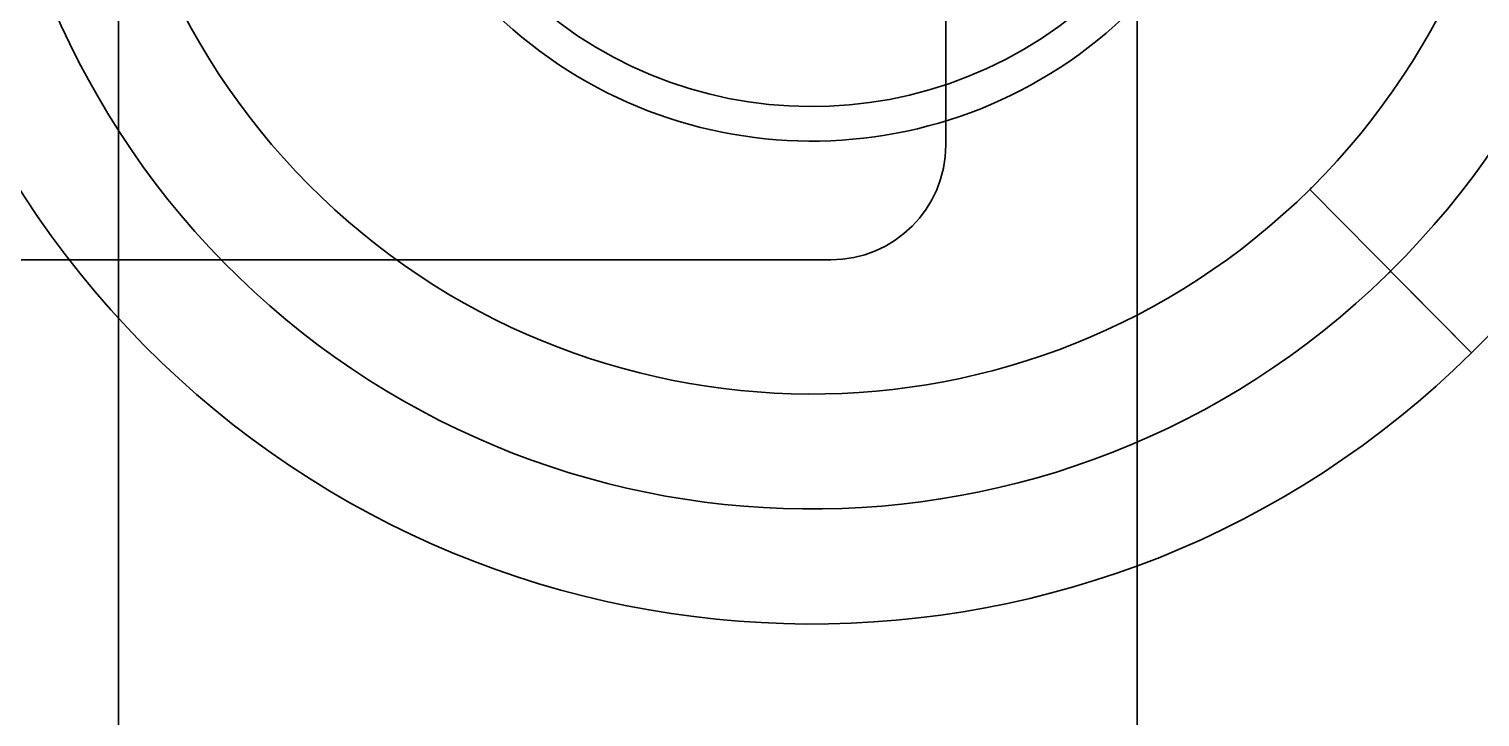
# Model space of a CAD drawing. Header units: millimetres. Extents: x -431 to 3717, y -325 to 2729.
# Drawn here: x 1358.09 to 1395.96, y 463.07 to 481.02 of the extents above; entities that cross this region are included whole.
import ezdxf

# ---------------------------------------------------------------- set-up
doc = ezdxf.new("R2010")
doc.units = ezdxf.units.MM

msp = doc.modelspace()

# ---------------------------------------------------------------- linework, layer by layer
at = {"color": 7, "linetype": 'Continuous', "lineweight": 35}
for p, q in [((1382.015, 593.2), (1382.015, 478)), ((1382.015, 593.2), (1382.015, 478)), ((1387.015, 60), (1387.015, 540)), ((1387.015, 60), (1387.015, 540)), ((1360.429, 538.062), (1360.429, 337)), ((1360.429, 538.062), (1360.429, 337)), ((1391.519, 476.841), (1395.736, 472.573)), ((1379.015, 475), (1345.015, 475)), ((1379.015, 475), (1345.015, 475)), ((1395.736, 472.573), (1393.627, 474.707))]:
    msp.add_line(p, q, dxfattribs=at)
for centre, radius, start, end in [((1378.515, 490), 24.5, 314.6585, 134.6585), ((1378.515, 490), 24.5, 314.6585, 134.6585), ((1378.515, 490), 21.5, 314.6585, 134.2993), ((1378.515, 490), 18.5, 314.9113, 134.6585), ((1378.515, 490), 24.5, 134.6585, 314.6585), ((1378.515, 490), 24.5, 134.6585, 314.6585), ((1378.515, 490), 21.5, 134.6585, 314.2993), ((1378.515, 490), 18.5, 134.9113, 314.6585), ((1378.515, 490), 11.9, 134.6585, 314.6585), ((1378.515, 490), 11, 134.6585, 314.6585), ((1378.515, 490), 11, 134.6585, 314.6585), ((1379.015, 478), 3, 270, 0), ((1379.015, 478), 3, 270, 0), ((1378.515, 490), 18.5, 314.6585, 314.9113), ((1378.515, 490), 21.5, 314.2993, 314.6585)]:
    msp.add_arc(centre, radius, start, end, dxfattribs=at)

doc.saveas('drawing.dxf')
